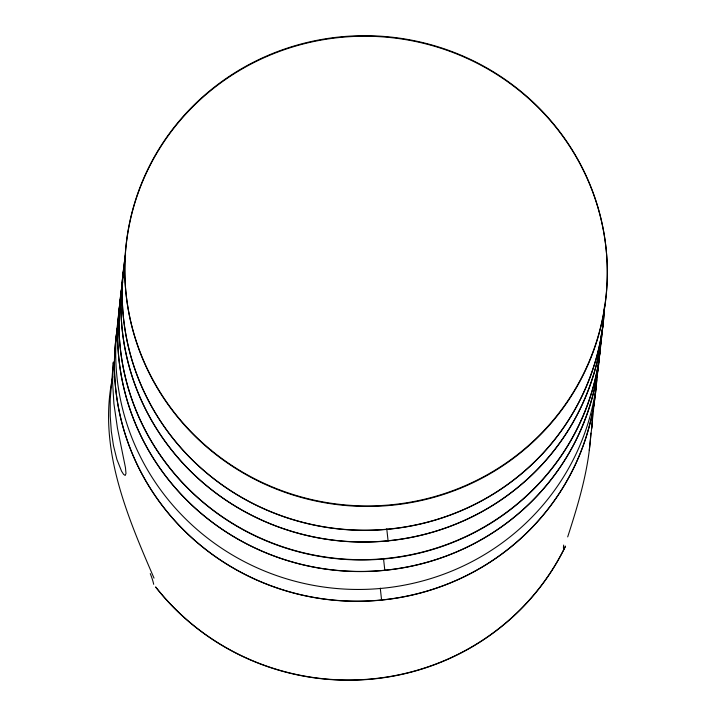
<?xml version="1.0" encoding="UTF-8"?>
<svg xmlns="http://www.w3.org/2000/svg" width="716" height="716" viewBox="0 0 716 716"><rect width="100%" height="100%" fill="white"/><g stroke="black" fill="none" stroke-linecap="round" stroke-linejoin="round"><path stroke-width="1.07" d="M592.58 413.472L592.49 417.097M592.454 417.938L591.855 426.611M594.808 394.203L594.629 397.416M590.825 433.082C589.017 468.756 578.591 503.133 567.69 536.902M594.432 400.53L591.532 428.965L591.81 426.996M113.298 363.182L110.201 399.304L110.219 416.014L111.32 431.318L113.468 445.576L116.878 459.368L121.514 471.101L123.546 474.323L125.193 475.442L125.98 473.5L125.461 467.646L117.46 428.231L113.898 403.618L112.555 381.905L113.405 361.956L113.235 363.254M589.25 450.31L591.989 425.259M112.743 376.697C97.537 446.677 126.804 515.18 154.029 578.134M386.756 528.82L388.108 541.036M383.499 558.399L384.841 570.518M380.268 588.14L381.61 600.259M565.389 546.245A241.337 235.054 6.2 0 1 155.793 587.075M150.262 573.606A107.185 15.457 55.4 0 1 153.689 584.319M563.993 549.253A107.185 7.966 -65.1 0 1 563.707 545.064M596.616 379.659A241.337 235.054 6.2 0 1 327.66 599.426A241.337 235.054 6.2 0 1 118.346 322.513M565.524 546.245A241.337 235.054 6.2 0 1 155.667 587.093M596.643 379.444A241.337 235.054 6.2 0 1 328.071 599.614A241.337 235.054 6.2 0 1 118.283 323.077M604.564 305.571A241.337 235.054 6.2 0 1 338.793 528.999A241.337 235.054 6.2 0 1 125.56 254.923M604.564 305.079A241.337 235.054 6.2 0 1 339.169 528.873A241.337 235.054 6.2 0 1 125.47 255.182M603.024 322.388A241.337 235.054 6.2 0 1 335.133 540.455A241.337 235.054 6.2 0 1 124.208 267.068M601.333 334.47A241.337 235.054 6.2 0 1 334.533 558.489A241.337 235.054 6.2 0 1 122.776 281.88M603.015 322.039A241.337 235.054 6.2 0 1 335.348 540.347A241.337 235.054 6.2 0 1 124.145 267.166M601.019 339.984A241.337 235.054 6.2 0 1 334.247 558.176A241.337 235.054 6.2 0 1 121.845 286.821M599.927 348.62A241.337 235.054 6.2 0 1 332.967 570.061A241.337 235.054 6.2 0 1 121.12 295.484M597.914 367.308A241.337 235.054 6.2 0 1 330.694 587.917A241.337 235.054 6.2 0 1 119.116 313.572M599.927 348.173A241.337 235.054 6.2 0 1 330.479 569.641A241.337 235.054 6.2 0 1 122.06 290.257M211.041 450.14A241.337 235.054 6.2 0 0 603.642 312.838A241.337 235.054 6.2 0 0 283.402 49.449A241.337 235.054 6.2 0 0 211.041 450.14M211.605 451.107A241.337 235.054 6.2 0 0 603.803 312.722A241.337 235.054 6.2 0 0 282.811 50.21A241.337 235.054 6.2 0 0 211.605 451.107"/></g></svg>
